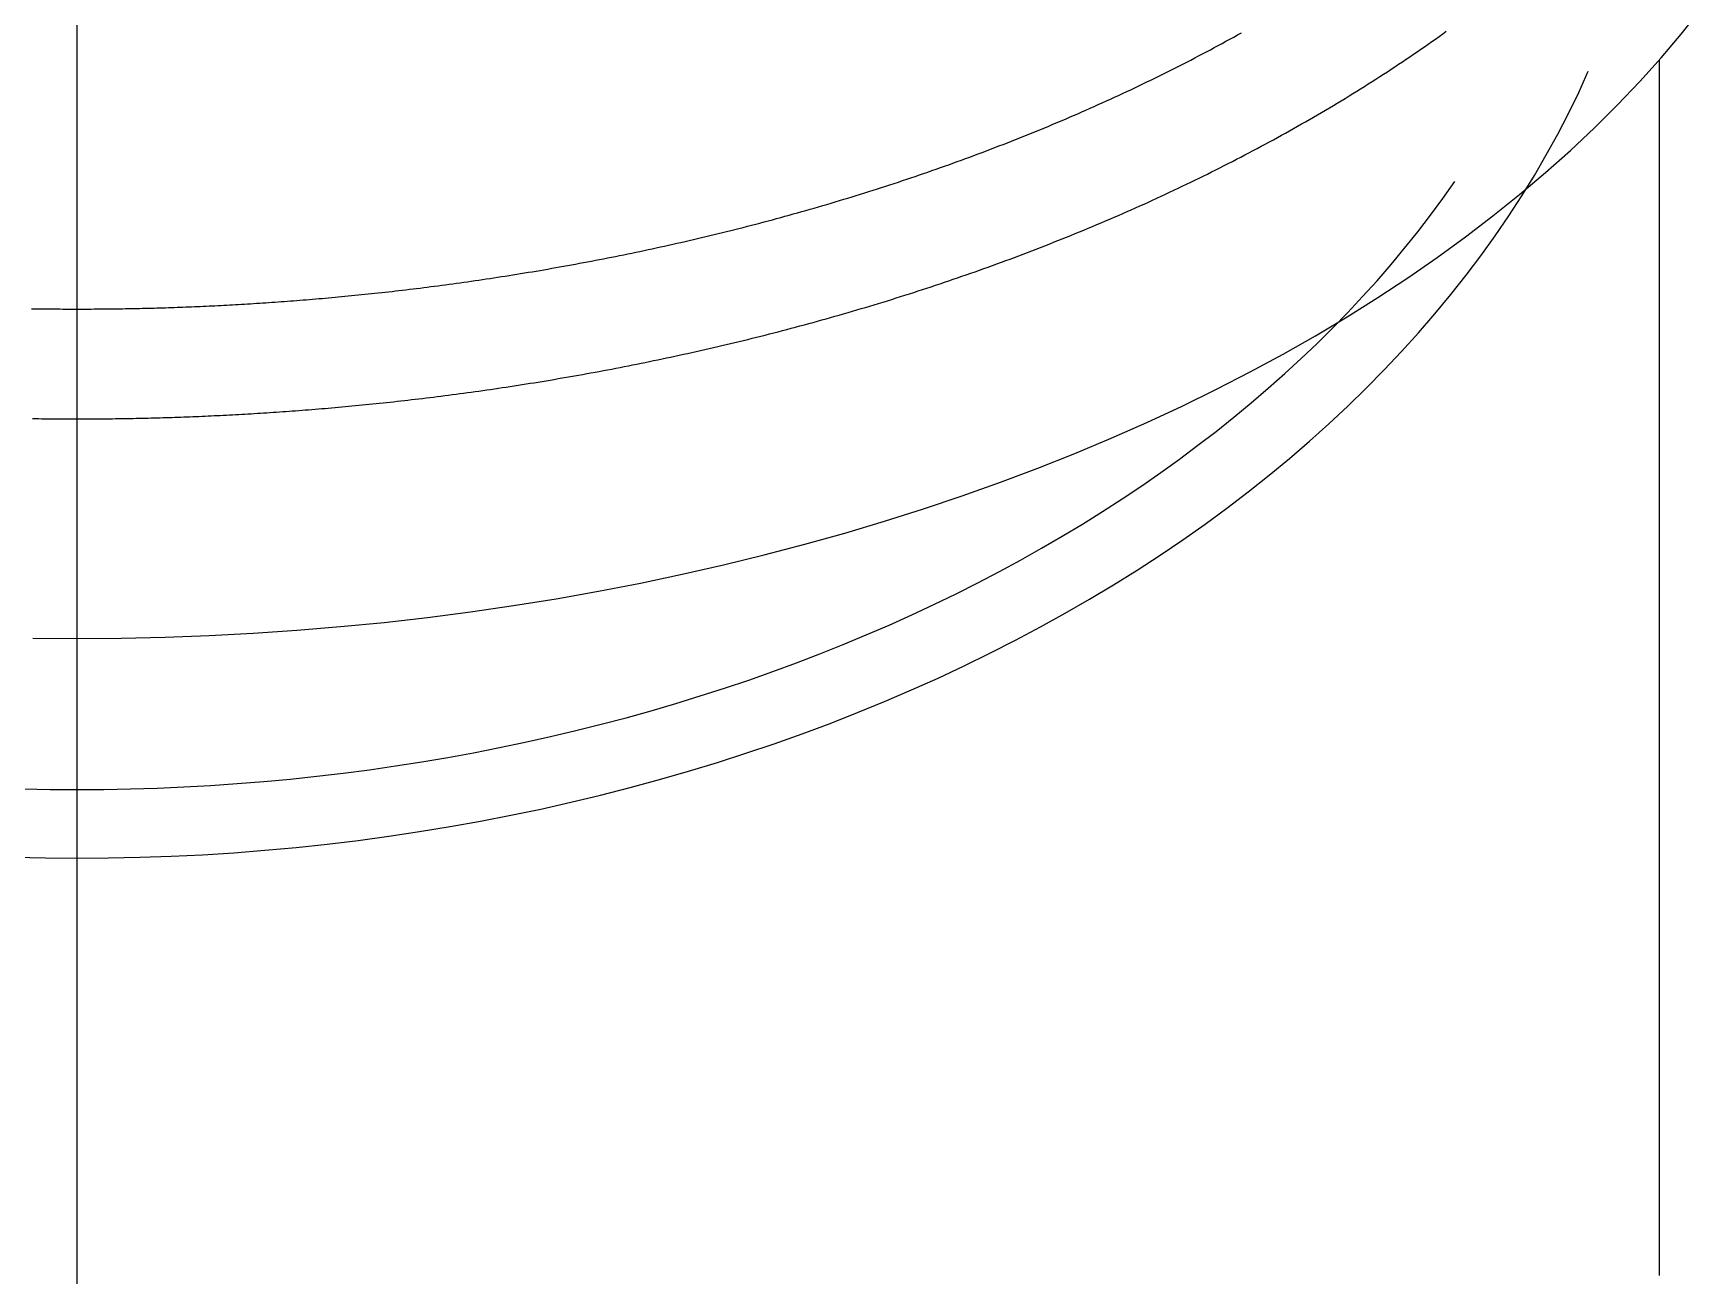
# Model space of a CAD drawing. Extents: x -9.8 to 63.4, y -19.1 to 44.7.
# Drawn here: x 51.97 to 60.56, y 26.93 to 33.32 of the extents above; entities that cross this region are included whole.
import ezdxf

# ---------------------------------------------------------------- set-up
doc = ezdxf.new("R2010")
doc.units = 0
doc.linetypes.add('CENTER', pattern=[50.8, 31.75, -6.35, 6.35, -6.35])
doc.layers.get('0').update_dxf_attribs({"linetype": 'CONTINUOUS'})
doc.layers.add('CENTER', color=1, linetype='CENTER')

msp = doc.modelspace()

# ---------------------------------------------------------------- linework, layer by layer
at = {"color": 7, "linetype": 'CONTINUOUS'}
msp.add_line((60.3465, 26.9251), (60.3465, 33.188), dxfattribs=at)
for points in [[(51.9695, 30.2083, 0), (52.1965, 30.2066, 0), (52.4235, 30.2083, 0), (52.6504, 30.2134, 0), (52.877, 30.2219, 0), (53.1032, 30.2338, 0), (53.3288, 30.2491, 0), (53.5538, 30.2678, 0), (53.7779, 30.2899, 0), (54.0011, 30.3153, 0), (54.2232, 30.3441, 0), (54.4441, 30.3761, 0), (54.6636, 30.4115, 0), (54.8817, 30.4502, 0), (55.0981, 30.4921, 0), (55.3128, 30.5373, 0), (55.5256, 30.5857, 0), (55.7363, 30.6372, 0), (55.945, 30.6919, 0), (56.1514, 30.7497, 0), (56.3554, 30.8106, 0), (56.5569, 30.8746, 0), (56.7558, 30.9415, 0), (56.952, 31.0114, 0), (57.1452, 31.0842, 0), (57.3355, 31.16, 0), (57.5227, 31.2385, 0), (57.7067, 31.3198, 0), (57.8874, 31.4039, 0), (58.0647, 31.4906, 0), (58.2384, 31.58, 0), (58.4084, 31.672, 0), (58.5748, 31.7665, 0), (58.7373, 31.8635, 0), (58.8958, 31.9628, 0), (59.0503, 32.0645, 0), (59.2007, 32.1686, 0), (59.3469, 32.2748, 0), (59.4887, 32.3832, 0), (59.6262, 32.4937, 0), (59.7592, 32.6062, 0), (59.8876, 32.7207, 0), (60.0114, 32.8371, 0), (60.1305, 32.9553, 0), (60.2448, 33.0752, 0), (60.3543, 33.1968, 0), (60.4588, 33.3201, 0), (60.5584, 33.4448, 0)], [(51.8733, 29.0798, 0), (52.0349, 29.0764, 0), (52.1965, 29.0752, 0), (52.3582, 29.0764, 0), (52.5198, 29.0798, 0), (52.6813, 29.0854, 0), (52.8426, 29.0934, 0), (53.0036, 29.1036, 0), (53.1643, 29.116, 0), (53.3246, 29.1307, 0), (53.4845, 29.1477, 0), (53.6439, 29.1668, 0), (53.8027, 29.1883, 0), (53.9609, 29.2119, 0), (54.1184, 29.2377, 0), (54.2751, 29.2658, 0), (54.431, 29.2961, 0), (54.586, 29.3285, 0), (54.7401, 29.3631, 0), (54.8932, 29.3998, 0), (55.0453, 29.4387, 0), (55.1962, 29.4798, 0), (55.3459, 29.5229, 0), (55.4944, 29.5681, 0), (55.6416, 29.6154, 0), (55.7874, 29.6648, 0), (55.9318, 29.7161, 0), (56.0748, 29.7695, 0), (56.2162, 29.8249, 0), (56.356, 29.8823, 0), (56.4943, 29.9416, 0), (56.6308, 30.0029, 0), (56.7655, 30.066, 0), (56.8985, 30.131, 0), (57.0296, 30.1979, 0), (57.1589, 30.2666, 0), (57.2861, 30.3371, 0), (57.4114, 30.4094, 0), (57.5346, 30.4834, 0), (57.6557, 30.5592, 0), (57.7747, 30.6366, 0), (57.8914, 30.7156, 0), (58.006, 30.7963, 0), (58.1182, 30.8786, 0), (58.2281, 30.9624, 0), (58.3357, 31.0478, 0), (58.4408, 31.1347, 0), (58.5435, 31.223, 0), (58.6436, 31.3127, 0), (58.7413, 31.4038, 0), (58.8363, 31.4963, 0), (58.9287, 31.5901, 0), (59.0185, 31.6852, 0), (59.1056, 31.7815, 0), (59.19, 31.879, 0), (59.2717, 31.9777, 0), (59.3505, 32.0775, 0), (59.4266, 32.1784, 0), (59.4998, 32.2803, 0), (59.5701, 32.3832, 0), (59.6375, 32.4871, 0), (59.702, 32.592, 0), (59.7635, 32.6977, 0), (59.8221, 32.8042, 0), (59.8776, 32.9116, 0), (59.9302, 33.0197, 0), (59.9797, 33.1286, 0)], [(51.9211, 29.4322, 0), (52.0588, 29.4296, 0), (52.1965, 29.4288, 0), (52.3343, 29.4296, 0), (52.4719, 29.4322, 0), (52.6095, 29.4364, 0), (52.747, 29.4424, 0), (52.8843, 29.45, 0), (53.0214, 29.4593, 0), (53.1583, 29.4703, 0), (53.2948, 29.483, 0), (53.4311, 29.4974, 0), (53.5669, 29.5135, 0), (53.7024, 29.5312, 0), (53.8373, 29.5506, 0), (53.9718, 29.5717, 0), (54.1057, 29.5944, 0), (54.2391, 29.6187, 0), (54.3718, 29.6447, 0), (54.5039, 29.6724, 0), (54.6353, 29.7016, 0), (54.7659, 29.7325, 0), (54.8958, 29.765, 0), (55.0248, 29.799, 0), (55.153, 29.8347, 0), (55.2802, 29.8719, 0), (55.4066, 29.9107, 0), (55.5319, 29.9511, 0), (55.6563, 29.993, 0), (55.7796, 30.0364, 0), (55.9018, 30.0813, 0), (56.0228, 30.1277, 0), (56.1428, 30.1757, 0), (56.2615, 30.225, 0), (56.379, 30.2759, 0), (56.4952, 30.3282, 0), (56.6101, 30.3819, 0), (56.7236, 30.437, 0), (56.8358, 30.4935, 0), (56.9466, 30.5514, 0), (57.0559, 30.6106, 0), (57.1638, 30.6712, 0), (57.2701, 30.7331, 0), (57.3749, 30.7963, 0), (57.4781, 30.8607, 0), (57.5798, 30.9265, 0), (57.6797, 30.9935, 0), (57.7781, 31.0617, 0), (57.8747, 31.1311, 0), (57.9696, 31.2017, 0), (58.0627, 31.2734, 0), (58.1541, 31.3463, 0), (58.2436, 31.4203, 0), (58.3313, 31.4954, 0), (58.4172, 31.5716, 0), (58.5011, 31.6488, 0), (58.5832, 31.727, 0), (58.6633, 31.8062, 0), (58.7414, 31.8864, 0), (58.8175, 31.9676, 0), (58.8917, 32.0497, 0), (58.9637, 32.1327, 0), (59.0338, 32.2165, 0), (59.1017, 32.3013, 0), (59.1676, 32.3868, 0), (59.2313, 32.4731, 0), (59.2929, 32.5602, 0)]]:
    msp.add_polyline3d(points, dxfattribs=at)
at = {"color": 7}
for points in [[(52.1965, 31.338, 0), (52.2118, 31.338, 0), (52.2271, 31.338, 0), (52.2424, 31.338, 0), (52.2576, 31.3381, 0), (52.2729, 31.3382, 0), (52.2882, 31.3382, 0), (52.3034, 31.3383, 0), (52.3187, 31.3384, 0), (52.3339, 31.3386, 0), (52.3492, 31.3387, 0), (52.3644, 31.3389, 0), (52.3797, 31.339, 0), (52.3949, 31.3392, 0), (52.4101, 31.3394, 0), (52.4254, 31.3396, 0), (52.4406, 31.3399, 0), (52.4559, 31.3401, 0), (52.4711, 31.3404, 0), (52.4864, 31.3407, 0), (52.5017, 31.341, 0), (52.5169, 31.3413, 0), (52.5322, 31.3416, 0), (52.5475, 31.342, 0), (52.5628, 31.3423, 0), (52.5781, 31.3427, 0), (52.5934, 31.3431, 0), (52.6087, 31.3435, 0), (52.6241, 31.3439, 0), (52.6394, 31.3444, 0), (52.6548, 31.3448, 0), (52.6702, 31.3453, 0), (52.6855, 31.3458, 0), (52.7009, 31.3463, 0), (52.7164, 31.3468, 0), (52.7318, 31.3474, 0), (52.7473, 31.3479, 0), (52.7627, 31.3485, 0), (52.7782, 31.3491, 0), (52.7937, 31.3497, 0), (52.8093, 31.3503, 0), (52.8248, 31.351, 0), (52.8404, 31.3516, 0), (52.856, 31.3523, 0), (52.8716, 31.353, 0), (52.8873, 31.3537, 0), (52.903, 31.3545, 0), (52.9187, 31.3552, 0), (52.9344, 31.356, 0), (52.9501, 31.3568, 0), (52.9659, 31.3576, 0), (52.9817, 31.3584, 0), (52.9976, 31.3592, 0), (53.0134, 31.3601, 0), (53.0293, 31.3609, 0), (53.0453, 31.3618, 0), (53.0612, 31.3627, 0), (53.0772, 31.3637, 0), (53.0933, 31.3646, 0), (53.1094, 31.3656, 0), (53.1255, 31.3666, 0), (53.1416, 31.3676, 0), (53.1578, 31.3686, 0), (53.174, 31.3696, 0), (53.1903, 31.3707, 0), (53.2066, 31.3718, 0), (53.223, 31.3729, 0), (53.2394, 31.374, 0), (53.2558, 31.3751, 0), (53.2723, 31.3763, 0), (53.2888, 31.3775, 0), (53.3054, 31.3787, 0), (53.322, 31.3799, 0), (53.3387, 31.3812, 0), (53.3554, 31.3825, 0), (53.3721, 31.3838, 0), (53.3889, 31.3851, 0), (53.4058, 31.3864, 0), (53.4227, 31.3878, 0), (53.4397, 31.3892, 0), (53.4567, 31.3906, 0), (53.4738, 31.392, 0), (53.4909, 31.3935, 0), (53.508, 31.395, 0), (53.5253, 31.3965, 0), (53.5426, 31.3981, 0), (53.5599, 31.3996, 0), (53.5773, 31.4012, 0), (53.5947, 31.4028, 0), (53.6123, 31.4045, 0), (53.6298, 31.4062, 0), (53.6475, 31.4079, 0), (53.6651, 31.4096, 0), (53.6829, 31.4114, 0), (53.7007, 31.4132, 0), (53.7186, 31.415, 0), (53.7365, 31.4168, 0), (53.7545, 31.4187, 0), (53.7726, 31.4206, 0), (53.7907, 31.4225, 0), (53.8089, 31.4245, 0), (53.8272, 31.4265, 0), (53.8455, 31.4285, 0), (53.8639, 31.4306, 0), (53.8824, 31.4327, 0), (53.9009, 31.4348, 0), (53.9196, 31.4369, 0), (53.9382, 31.4391, 0), (53.957, 31.4413, 0), (53.9758, 31.4436, 0), (53.9947, 31.4459, 0), (54.0137, 31.4482, 0), (54.0327, 31.4505, 0), (54.0519, 31.4529, 0), (54.071, 31.4553, 0), (54.0903, 31.4578, 0), (54.1097, 31.4603, 0), (54.1291, 31.4628, 0), (54.1485, 31.4654, 0), (54.1681, 31.468, 0), (54.1877, 31.4706, 0), (54.2073, 31.4733, 0), (54.227, 31.476, 0), (54.2468, 31.4787, 0), (54.2666, 31.4815, 0), (54.2865, 31.4843, 0), (54.3065, 31.4872, 0), (54.3265, 31.4901, 0), (54.3466, 31.493, 0), (54.3667, 31.496, 0), (54.3869, 31.499, 0), (54.4071, 31.502, 0), (54.4274, 31.5051, 0), (54.4477, 31.5082, 0), (54.4681, 31.5114, 0), (54.4886, 31.5146, 0), (54.5091, 31.5178, 0), (54.5296, 31.5211, 0), (54.5502, 31.5244, 0), (54.5708, 31.5277, 0), (54.5915, 31.5311, 0), (54.6123, 31.5345, 0), (54.6331, 31.538, 0), (54.6539, 31.5415, 0), (54.6748, 31.5451, 0), (54.6957, 31.5487, 0), (54.7167, 31.5523, 0), (54.7377, 31.5559, 0), (54.7588, 31.5597, 0), (54.7799, 31.5634, 0), (54.801, 31.5672, 0), (54.8222, 31.571, 0), (54.8435, 31.5749, 0), (54.8647, 31.5788, 0), (54.886, 31.5827, 0), (54.9074, 31.5867, 0), (54.9288, 31.5907, 0), (54.9502, 31.5948, 0), (54.9717, 31.5989, 0), (54.9932, 31.6031, 0), (55.0147, 31.6073, 0), (55.0363, 31.6115, 0), (55.0579, 31.6158, 0), (55.0795, 31.6201, 0), (55.1012, 31.6245, 0), (55.1229, 31.6289, 0), (55.1446, 31.6333, 0), (55.1664, 31.6378, 0), (55.1882, 31.6423, 0), (55.21, 31.6469, 0), (55.2318, 31.6515, 0), (55.2537, 31.6562, 0), (55.2756, 31.6609, 0), (55.2976, 31.6656, 0), (55.3195, 31.6704, 0), (55.3415, 31.6753, 0), (55.3635, 31.6801, 0), (55.3856, 31.6851, 0), (55.4076, 31.69, 0), (55.4297, 31.695, 0), (55.4518, 31.7001, 0), (55.4739, 31.7052, 0), (55.4961, 31.7103, 0), (55.5183, 31.7155, 0), (55.5405, 31.7207, 0), (55.5627, 31.726, 0), (55.5849, 31.7313, 0), (55.6071, 31.7367, 0), (55.6294, 31.7421, 0), (55.6517, 31.7475, 0), (55.674, 31.753, 0), (55.6963, 31.7586, 0), (55.7186, 31.7642, 0), (55.7409, 31.7698, 0), (55.7633, 31.7755, 0), (55.7856, 31.7812, 0), (55.808, 31.787, 0), (55.8304, 31.7928, 0), (55.8528, 31.7987, 0), (55.8752, 31.8046, 0), (55.8976, 31.8105, 0), (55.92, 31.8165, 0), (55.9425, 31.8226, 0), (55.9649, 31.8287, 0), (55.9874, 31.8348, 0), (56.0098, 31.841, 0), (56.0323, 31.8473, 0), (56.0547, 31.8536, 0), (56.0772, 31.8599, 0), (56.0997, 31.8663, 0), (56.1222, 31.8727, 0), (56.1447, 31.8792, 0), (56.1673, 31.8857, 0), (56.1898, 31.8923, 0), (56.2123, 31.8989, 0), (56.2349, 31.9056, 0), (56.2574, 31.9123, 0), (56.28, 31.919, 0), (56.3025, 31.9259, 0), (56.3251, 31.9327, 0), (56.3476, 31.9396, 0), (56.3702, 31.9466, 0), (56.3928, 31.9536, 0), (56.4154, 31.9607, 0), (56.4379, 31.9678, 0), (56.4605, 31.9749, 0), (56.4831, 31.9821, 0), (56.5057, 31.9894, 0), (56.5283, 31.9967, 0), (56.5508, 32.004, 0), (56.5734, 32.0114, 0), (56.596, 32.0188, 0), (56.6186, 32.0263, 0), (56.6412, 32.0339, 0), (56.6638, 32.0415, 0), (56.6863, 32.0491, 0), (56.7089, 32.0568, 0), (56.7315, 32.0645, 0), (56.754, 32.0723, 0), (56.7766, 32.0802, 0), (56.7992, 32.0881, 0), (56.8217, 32.096, 0), (56.8442, 32.104, 0), (56.8668, 32.112, 0), (56.8893, 32.1201, 0), (56.9118, 32.1282, 0), (56.9344, 32.1364, 0), (56.9569, 32.1446, 0), (56.9794, 32.1529, 0), (57.0019, 32.1613, 0), (57.0243, 32.1697, 0), (57.0468, 32.1781, 0), (57.0693, 32.1866, 0), (57.0917, 32.1951, 0), (57.1142, 32.2037, 0), (57.1366, 32.2123, 0), (57.159, 32.221, 0), (57.1814, 32.2297, 0), (57.2038, 32.2385, 0), (57.2262, 32.2474, 0), (57.2486, 32.2562, 0), (57.2709, 32.2652, 0), (57.2932, 32.2742, 0), (57.3156, 32.2832, 0), (57.3379, 32.2923, 0), (57.3602, 32.3014, 0), (57.3824, 32.3106, 0), (57.4047, 32.3199, 0), (57.4269, 32.3292, 0), (57.4491, 32.3385, 0), (57.4713, 32.3479, 0), (57.4935, 32.3573, 0), (57.5157, 32.3668, 0), (57.5378, 32.3764, 0), (57.5599, 32.386, 0), (57.582, 32.3956, 0), (57.6041, 32.4053, 0), (57.6262, 32.4151, 0), (57.6482, 32.4249, 0), (57.6702, 32.4347, 0), (57.6922, 32.4446, 0), (57.7142, 32.4546, 0), (57.7361, 32.4646, 0), (57.758, 32.4746, 0), (57.7799, 32.4847, 0), (57.8017, 32.4949, 0), (57.8235, 32.5051, 0), (57.8453, 32.5154, 0), (57.8671, 32.5257, 0), (57.8888, 32.536, 0), (57.9105, 32.5464, 0), (57.9322, 32.5568, 0), (57.9538, 32.5673, 0), (57.9754, 32.5779, 0), (57.997, 32.5885, 0), (58.0185, 32.5991, 0), (58.04, 32.6098, 0), (58.0615, 32.6206, 0), (58.0829, 32.6313, 0), (58.1043, 32.6422, 0), (58.1257, 32.6531, 0), (58.147, 32.664, 0), (58.1683, 32.675, 0), (58.1896, 32.686, 0), (58.2108, 32.6971, 0), (58.232, 32.7082, 0), (58.2531, 32.7194, 0), (58.2742, 32.7306, 0), (58.2953, 32.7418, 0), (58.3163, 32.7531, 0), (58.3373, 32.7645, 0), (58.3582, 32.7759, 0), (58.3791, 32.7873, 0), (58.4, 32.7988, 0), (58.4208, 32.8103, 0), (58.4415, 32.8219, 0), (58.4623, 32.8336, 0), (58.4829, 32.8452, 0), (58.5036, 32.8569, 0), (58.5241, 32.8687, 0), (58.5447, 32.8805, 0), (58.5652, 32.8924, 0), (58.5856, 32.9043, 0), (58.606, 32.9162, 0), (58.6263, 32.9282, 0), (58.6466, 32.9402, 0), (58.6669, 32.9523, 0), (58.6871, 32.9644, 0), (58.7072, 32.9766, 0), (58.7273, 32.9888, 0), (58.7474, 33.001, 0), (58.7674, 33.0133, 0), (58.7873, 33.0257, 0), (58.8072, 33.0381, 0), (58.827, 33.0505, 0), (58.8468, 33.0629, 0), (58.8665, 33.0755, 0), (58.8862, 33.088, 0), (58.9058, 33.1006, 0), (58.9253, 33.1132, 0), (58.9448, 33.1259, 0), (58.9642, 33.1386, 0), (58.9836, 33.1514, 0), (59.0029, 33.1642, 0), (59.0222, 33.177, 0), (59.0414, 33.1899, 0), (59.0605, 33.2028, 0), (59.0796, 33.2158, 0), (59.0986, 33.2288, 0), (59.1176, 33.2419, 0), (59.1365, 33.2549, 0), (59.1553, 33.268, 0), (59.1741, 33.2812, 0), (59.1928, 33.2944, 0), (59.2114, 33.3076, 0), (59.23, 33.3209, 0), (59.2485, 33.3342, 0)], [(52.1965, 31.9037, 0), (52.2112, 31.9037, 0), (52.226, 31.9037, 0), (52.2407, 31.9037, 0), (52.2554, 31.9038, 0), (52.2701, 31.9038, 0), (52.2847, 31.9039, 0), (52.2994, 31.904, 0), (52.3141, 31.9041, 0), (52.3288, 31.9042, 0), (52.3435, 31.9044, 0), (52.3581, 31.9045, 0), (52.3728, 31.9047, 0), (52.3875, 31.9049, 0), (52.4021, 31.9051, 0), (52.4168, 31.9053, 0), (52.4315, 31.9055, 0), (52.4462, 31.9057, 0), (52.4609, 31.906, 0), (52.4756, 31.9063, 0), (52.4903, 31.9065, 0), (52.5049, 31.9068, 0), (52.5197, 31.9072, 0), (52.5344, 31.9075, 0), (52.5491, 31.9078, 0), (52.5638, 31.9082, 0), (52.5786, 31.9086, 0), (52.5933, 31.909, 0), (52.6081, 31.9094, 0), (52.6228, 31.9098, 0), (52.6376, 31.9103, 0), (52.6524, 31.9107, 0), (52.6672, 31.9112, 0), (52.6821, 31.9117, 0), (52.6969, 31.9122, 0), (52.7118, 31.9127, 0), (52.7267, 31.9132, 0), (52.7416, 31.9138, 0), (52.7565, 31.9144, 0), (52.7714, 31.915, 0), (52.7863, 31.9156, 0), (52.8013, 31.9162, 0), (52.8163, 31.9168, 0), (52.8313, 31.9175, 0), (52.8464, 31.9181, 0), (52.8614, 31.9188, 0), (52.8765, 31.9195, 0), (52.8916, 31.9202, 0), (52.9068, 31.921, 0), (52.9219, 31.9217, 0), (52.9371, 31.9225, 0), (52.9523, 31.9233, 0), (52.9676, 31.9241, 0), (52.9829, 31.9249, 0), (52.9982, 31.9258, 0), (53.0135, 31.9266, 0), (53.0289, 31.9275, 0), (53.0443, 31.9284, 0), (53.0597, 31.9293, 0), (53.0752, 31.9302, 0), (53.0907, 31.9312, 0), (53.1062, 31.9321, 0), (53.1218, 31.9331, 0), (53.1374, 31.9341, 0), (53.1531, 31.9352, 0), (53.1688, 31.9362, 0), (53.1845, 31.9373, 0), (53.2003, 31.9383, 0), (53.2161, 31.9394, 0), (53.232, 31.9406, 0), (53.2479, 31.9417, 0), (53.2638, 31.9429, 0), (53.2798, 31.944, 0), (53.2959, 31.9452, 0), (53.3119, 31.9465, 0), (53.3281, 31.9477, 0), (53.3442, 31.949, 0), (53.3605, 31.9503, 0), (53.3767, 31.9516, 0), (53.3931, 31.9529, 0), (53.4094, 31.9543, 0), (53.4259, 31.9557, 0), (53.4423, 31.9571, 0), (53.4589, 31.9585, 0), (53.4754, 31.96, 0), (53.4921, 31.9615, 0), (53.5088, 31.963, 0), (53.5255, 31.9645, 0), (53.5423, 31.9661, 0), (53.5592, 31.9677, 0), (53.5761, 31.9693, 0), (53.593, 31.9709, 0), (53.6101, 31.9726, 0), (53.6271, 31.9743, 0), (53.6443, 31.976, 0), (53.6615, 31.9778, 0), (53.6787, 31.9795, 0), (53.6961, 31.9813, 0), (53.7134, 31.9832, 0), (53.7309, 31.985, 0), (53.7484, 31.9869, 0), (53.766, 31.9889, 0), (53.7836, 31.9908, 0), (53.8013, 31.9928, 0), (53.8191, 31.9948, 0), (53.8369, 31.9968, 0), (53.8548, 31.9989, 0), (53.8728, 32.001, 0), (53.8908, 32.0031, 0), (53.909, 32.0053, 0), (53.9271, 32.0075, 0), (53.9454, 32.0097, 0), (53.9637, 32.012, 0), (53.9821, 32.0143, 0), (54.0006, 32.0166, 0), (54.0191, 32.019, 0), (54.0377, 32.0214, 0), (54.0564, 32.0238, 0), (54.0751, 32.0263, 0), (54.0939, 32.0288, 0), (54.1128, 32.0313, 0), (54.1317, 32.0339, 0), (54.1506, 32.0365, 0), (54.1696, 32.0391, 0), (54.1887, 32.0418, 0), (54.2079, 32.0445, 0), (54.2271, 32.0472, 0), (54.2463, 32.05, 0), (54.2656, 32.0528, 0), (54.285, 32.0557, 0), (54.3044, 32.0586, 0), (54.3238, 32.0615, 0), (54.3433, 32.0645, 0), (54.3629, 32.0675, 0), (54.3825, 32.0705, 0), (54.4022, 32.0736, 0), (54.4219, 32.0767, 0), (54.4416, 32.0798, 0), (54.4614, 32.083, 0), (54.4813, 32.0862, 0), (54.5012, 32.0895, 0), (54.5212, 32.0928, 0), (54.5411, 32.0961, 0), (54.5612, 32.0995, 0), (54.5813, 32.1029, 0), (54.6014, 32.1064, 0), (54.6216, 32.1098, 0), (54.6418, 32.1134, 0), (54.662, 32.1169, 0), (54.6823, 32.1205, 0), (54.7026, 32.1242, 0), (54.723, 32.1278, 0), (54.7434, 32.1316, 0), (54.7639, 32.1353, 0), (54.7844, 32.1391, 0), (54.8049, 32.143, 0), (54.8255, 32.1468, 0), (54.846, 32.1507, 0), (54.8667, 32.1547, 0), (54.8873, 32.1587, 0), (54.908, 32.1627, 0), (54.9288, 32.1668, 0), (54.9495, 32.1709, 0), (54.9703, 32.1751, 0), (54.9912, 32.1792, 0), (55.012, 32.1835, 0), (55.0329, 32.1878, 0), (55.0538, 32.1921, 0), (55.0748, 32.1964, 0), (55.0957, 32.2008, 0), (55.1167, 32.2053, 0), (55.1378, 32.2097, 0), (55.1588, 32.2143, 0), (55.1799, 32.2188, 0), (55.201, 32.2234, 0), (55.2221, 32.2281, 0), (55.2433, 32.2327, 0), (55.2645, 32.2375, 0), (55.2857, 32.2422, 0), (55.3069, 32.247, 0), (55.3281, 32.2519, 0), (55.3494, 32.2568, 0), (55.3707, 32.2617, 0), (55.392, 32.2667, 0), (55.4133, 32.2717, 0), (55.4346, 32.2768, 0), (55.456, 32.2819, 0), (55.4773, 32.2871, 0), (55.4987, 32.2923, 0), (55.5201, 32.2975, 0), (55.5415, 32.3028, 0), (55.563, 32.3081, 0), (55.5844, 32.3135, 0), (55.6058, 32.3189, 0), (55.6273, 32.3243, 0), (55.6488, 32.3298, 0), (55.6703, 32.3354, 0), (55.6918, 32.341, 0), (55.7133, 32.3466, 0), (55.7348, 32.3523, 0), (55.7563, 32.358, 0), (55.7778, 32.3638, 0), (55.7994, 32.3696, 0), (55.8209, 32.3754, 0), (55.8425, 32.3813, 0), (55.864, 32.3873, 0), (55.8856, 32.3932, 0), (55.9072, 32.3993, 0), (55.9288, 32.4054, 0), (55.9504, 32.4115, 0), (55.972, 32.4177, 0), (55.9936, 32.4239, 0), (56.0152, 32.4301, 0), (56.0368, 32.4365, 0), (56.0584, 32.4428, 0), (56.0801, 32.4492, 0), (56.1017, 32.4557, 0), (56.1233, 32.4622, 0), (56.145, 32.4687, 0), (56.1666, 32.4753, 0), (56.1883, 32.4819, 0), (56.2099, 32.4886, 0), (56.2316, 32.4953, 0), (56.2533, 32.5021, 0), (56.2749, 32.5089, 0), (56.2966, 32.5158, 0), (56.3183, 32.5227, 0), (56.3399, 32.5296, 0), (56.3616, 32.5366, 0), (56.3832, 32.5437, 0), (56.4049, 32.5508, 0), (56.4266, 32.5579, 0), (56.4482, 32.5651, 0), (56.4699, 32.5723, 0), (56.4915, 32.5796, 0), (56.5132, 32.5869, 0), (56.5348, 32.5943, 0), (56.5565, 32.6017, 0), (56.5781, 32.6092, 0), (56.5997, 32.6167, 0), (56.6214, 32.6243, 0), (56.643, 32.6319, 0), (56.6646, 32.6395, 0), (56.6862, 32.6472, 0), (56.7078, 32.655, 0), (56.7294, 32.6628, 0), (56.751, 32.6706, 0), (56.7726, 32.6785, 0), (56.7941, 32.6865, 0), (56.8157, 32.6945, 0), (56.8372, 32.7025, 0), (56.8588, 32.7106, 0), (56.8803, 32.7187, 0), (56.9018, 32.7269, 0), (56.9233, 32.7351, 0), (56.9448, 32.7434, 0), (56.9663, 32.7517, 0), (56.9878, 32.7601, 0), (57.0092, 32.7685, 0), (57.0307, 32.7769, 0), (57.0521, 32.7855, 0), (57.0735, 32.794, 0), (57.0949, 32.8026, 0), (57.1163, 32.8113, 0), (57.1376, 32.82, 0), (57.159, 32.8287, 0), (57.1803, 32.8375, 0), (57.2016, 32.8464, 0), (57.2229, 32.8553, 0), (57.2442, 32.8642, 0), (57.2654, 32.8732, 0), (57.2867, 32.8823, 0), (57.3079, 32.8914, 0), (57.3291, 32.9005, 0), (57.3503, 32.9097, 0), (57.3714, 32.9189, 0), (57.3926, 32.9282, 0), (57.4137, 32.9375, 0), (57.4348, 32.9469, 0), (57.4558, 32.9564, 0), (57.4769, 32.9658, 0), (57.4979, 32.9754, 0), (57.5189, 32.9849, 0), (57.5398, 32.9945, 0), (57.5607, 33.0042, 0), (57.5816, 33.0139, 0), (57.6025, 33.0237, 0), (57.6234, 33.0335, 0), (57.6442, 33.0434, 0), (57.665, 33.0533, 0), (57.6857, 33.0632, 0), (57.7064, 33.0732, 0), (57.7271, 33.0832, 0), (57.7478, 33.0933, 0), (57.7684, 33.1034, 0), (57.789, 33.1136, 0), (57.8096, 33.1238, 0), (57.8301, 33.1341, 0), (57.8506, 33.1444, 0), (57.8711, 33.1548, 0), (57.8915, 33.1652, 0), (57.9119, 33.1756, 0), (57.9322, 33.1861, 0), (57.9526, 33.1967, 0), (57.9728, 33.2072, 0), (57.9931, 33.2179, 0), (58.0133, 33.2285, 0), (58.0334, 33.2393, 0), (58.0536, 33.25, 0), (58.0736, 33.2608, 0), (58.0937, 33.2717, 0), (58.1137, 33.2826, 0), (58.1337, 33.2935, 0), (58.1536, 33.3045, 0), (58.1734, 33.3155, 0), (58.1933, 33.3265, 0)], [(51.9615, 31.9055, 0), (51.9762, 31.9053, 0), (51.9909, 31.9051, 0), (52.0056, 31.9049, 0), (52.0202, 31.9047, 0), (52.0349, 31.9045, 0), (52.0496, 31.9044, 0), (52.0643, 31.9042, 0), (52.0789, 31.9041, 0), (52.0936, 31.904, 0), (52.1083, 31.9039, 0), (52.123, 31.9038, 0), (52.1377, 31.9038, 0), (52.1524, 31.9037, 0), (52.1671, 31.9037, 0), (52.1818, 31.9037, 0), (52.1965, 31.9037, 0)], [(51.9677, 31.3396, 0), (51.9829, 31.3394, 0), (51.9981, 31.3392, 0), (52.0134, 31.339, 0), (52.0286, 31.3389, 0), (52.0439, 31.3387, 0), (52.0591, 31.3386, 0), (52.0744, 31.3384, 0), (52.0896, 31.3383, 0), (52.1049, 31.3382, 0), (52.1201, 31.3382, 0), (52.1354, 31.3381, 0), (52.1507, 31.338, 0), (52.1659, 31.338, 0), (52.1812, 31.338, 0), (52.1965, 31.338, 0)]]:
    msp.add_polyline3d(points, dxfattribs=at)
at = {"layer": 'CENTER', "color": 1, "linetype": 'CENTER'}
msp.add_line((52.1965, 44.6517), (52.1965, -2), dxfattribs=at)

doc.saveas('drawing.dxf')
